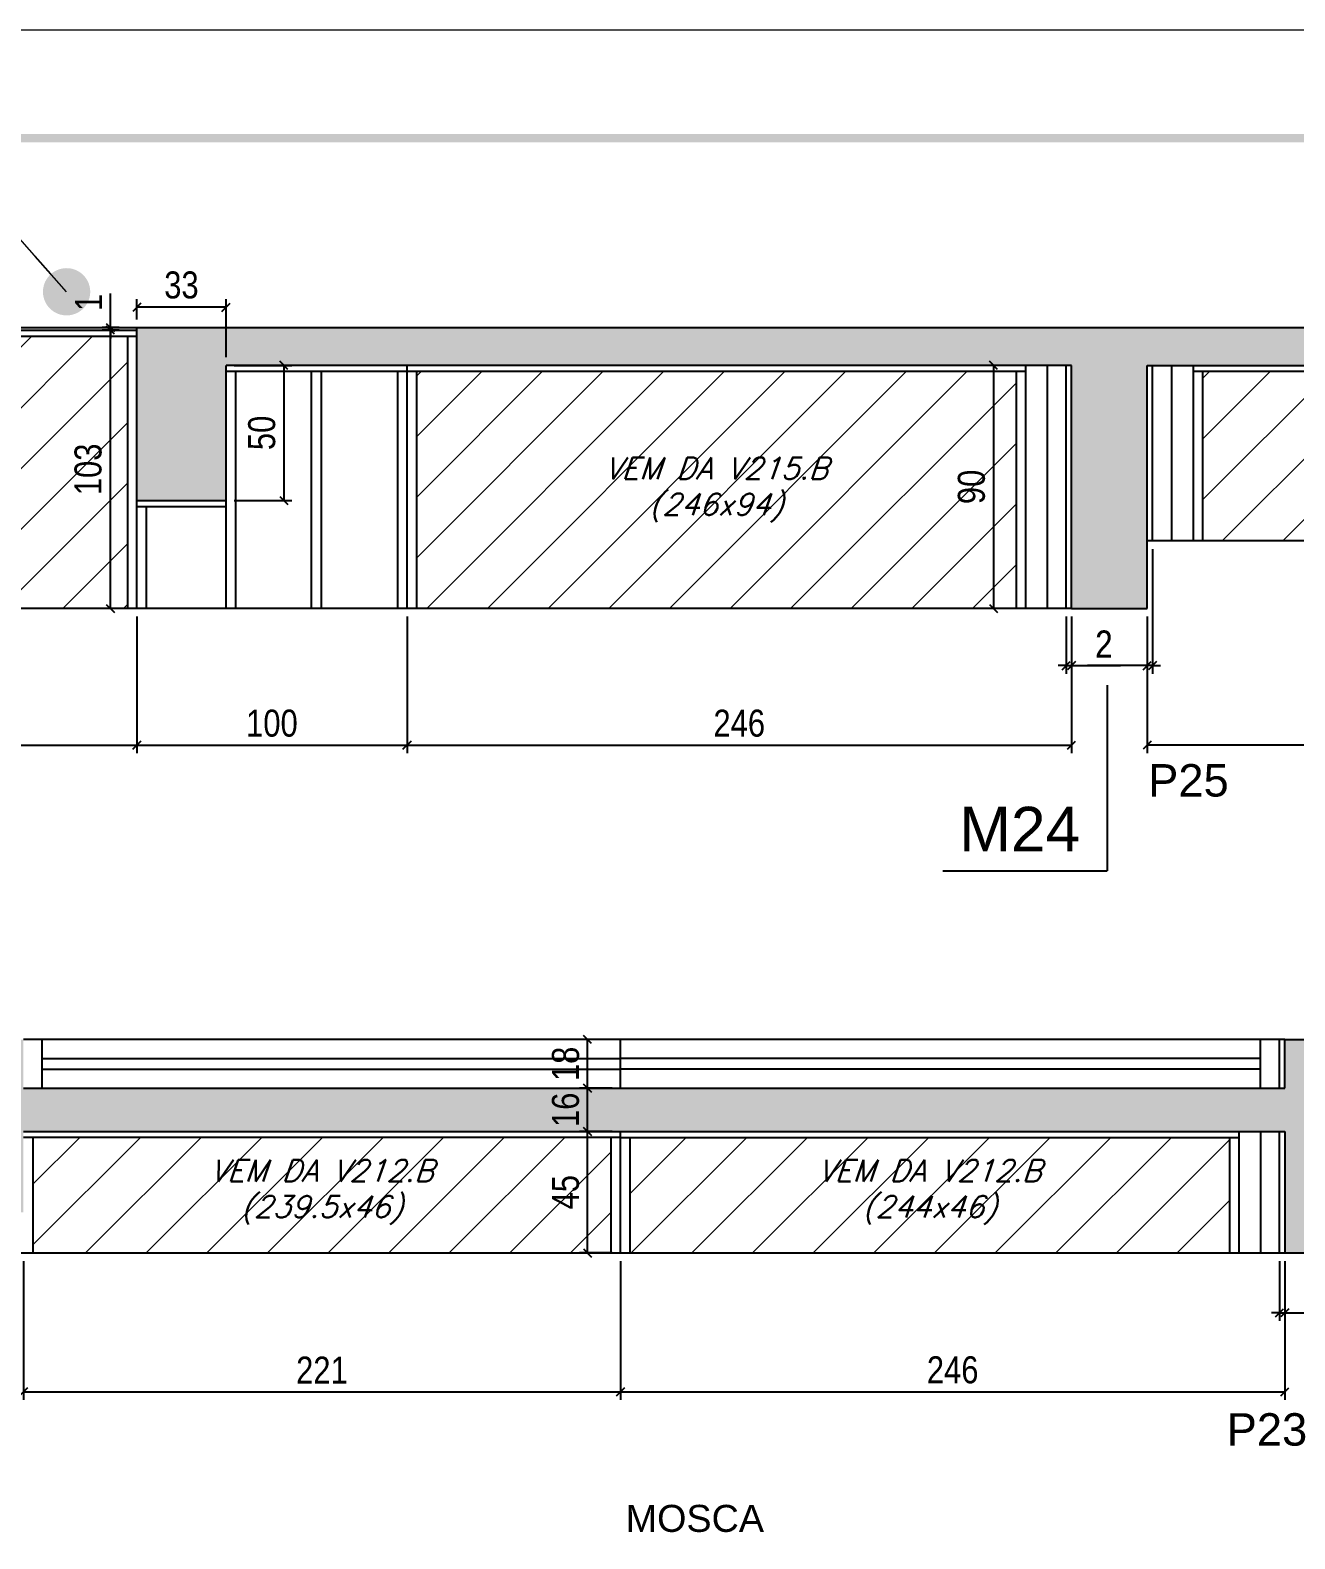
# Model space of a CAD drawing. Extents: x 2603 to 22413, y 1253 to 30260.
# Drawn here: x 18250 to 18718, y 25865 to 26423 of the extents above; entities that cross this region are included whole.
import ezdxf

# ---------------------------------------------------------------- set-up
doc = ezdxf.new("R2010")
doc.units = 0
doc.linetypes.add('DASHED', pattern=[0.75, 0.5, -0.25])
for name, color, linetype in [('5', 5, 'Continuous'), ('COTA', 241, 'Continuous'), ('NOMENCLATURA', 7, 'Continuous'), ('Painéis', 200, 'Continuous'), ('SARR_2.2x7', 40, 'Continuous'), ('SARR_3.5x7', 81, 'Continuous'), ('texto', 7, 'Continuous')]:
    doc.layers.add(name, color=color, linetype=linetype)
for name, color, linetype, lineweight in [('CARIMBO', 255, 'Continuous', 9), ('Folhas', 255, 'Continuous', 9), ('Hachura', 251, 'Continuous', 9), ('SARRAFO DE PRESSAO', 251, 'DASHED', 9)]:
    doc.layers.add(name, color=color, linetype=linetype, lineweight=lineweight)
doc.styles.add('ARIAL', font='arial.ttf')
doc.styles.add('COTA TECNICA', font='techl___.ttf', dxfattribs={"height": 10})
doc.styles.add('Romans', font='romans.shx')
doc.styles.get("Standard").update_dxf_attribs({"font": 'arial.ttf'})
doc.dimstyles.new('3x', dxfattribs={"dimtxt": 10, "dimasz": 5, "dimexe": 7, "dimexo": 5, "dimgap": 4, "dimtad": 1, "dimdec": 4, "dimlfac": 0.3333333333333333, "dimdsep": 46, "dimtxsty": 'Standard', "dimblk": 'DOT', "dimcen": 0.09, "dimclrd": 1, "dimclre": 1, "dimclrt": 2, "dimadec": 0, "dimazin": 2, "dimtfac": 1, "dimtdec": 4, "dimtmove": 0, "dimatfit": 3, "dimldrblk": 'DOT', "dimfxl": 1, "dimtolj": 1, "dimtzin": 0, "dimlwd": 9, "dimlwe": 9, "dimarcsym": 0})
doc.dimstyles.new('PAINEL', dxfattribs={"dimtxt": 10, "dimasz": 3, "dimexe": 3, "dimexo": 3, "dimgap": 3, "dimtad": 1, "dimdec": 1, "dimzin": 12, "dimdsep": 46, "dimtxsty": 'COTA TECNICA', "dimblk1": 'OBLIQUE', "dimblk2": 'OBLIQUE', "dimsah": 1, "dimcen": 0.9, "dimclrd": 4, "dimclre": 4, "dimclrt": 240, "dimadec": 1, "dimazin": 3, "dimtfac": 1, "dimtdec": 1, "dimtmove": 0, "dimatfit": 3, "dimfxl": 1, "dimtolj": 1, "dimtzin": 12, "dimarcsym": 0})
pattern_1 = [(45, (0, 0), (-11.22532015133644, 11.22532015133644), [])]

# ---------------------------------------------------------------- blocks, each defined once
blk = doc.blocks.new('9999999999')
at = {"layer": 'Folhas'}
blk.add_lwpolyline([(98138.97835781069, 34190.20511460536), (99623.97835781069, 34190.20511460536), (99623.97835781069, 35240.20511460536), (98138.97835781069, 35240.20511460536)], close=True, dxfattribs=at)
at = {"layer": 'Folhas', "color": 30, "const_width": 3}
blk.add_lwpolyline([(98213.97835781069, 34230.20511460536), (99583.97835781069, 34230.20511460536), (99583.97835781069, 35200.20511460536), (98213.97835781069, 35200.20511460536)], close=True, dxfattribs=at)
blk = doc.blocks.new('_Oblique')
at = {"color": 0, "linetype": 'ByBlock', "lineweight": -2}
blk.add_line((-0.5, -0.5), (0.5, 0.5), dxfattribs=at)
blk = doc.blocks.new('*D1074')
at = {"layer": 'COTA', "color": 4, "linetype": 'ByBlock', "lineweight": -2, "transparency": 16777216}
for p, q in [((18289.20540185235, 26206.34737228617), (18289.20540185235, 26155.7208967398)), ((18389.20540185235, 26206.34737228617), (18389.20540185235, 26155.7208967398)), ((18289.20540185235, 26158.7208967398), (18389.20540185235, 26158.7208967398))]:
    blk.add_line(p, q, dxfattribs=at)
at = {"layer": 'Defpoints', "color": 0, "linetype": 'ByBlock', "transparency": 16777216}
for p in [(18289.20540185235, 26209.34737228617), (18389.20540185235, 26209.34737228617), (18389.20540185235, 26158.7208967398)]:
    blk.add_point(p, dxfattribs=at)
at = {"layer": 'COTA', "color": 4, "linetype": 'ByBlock', "lineweight": -2, "transparency": 16777216, "xscale": 3, "yscale": 3, "zscale": 3, "rotation": 180}
blk.add_blockref('_Oblique', (18289.20540185235, 26158.7208967398), dxfattribs=at)
at = {"layer": 'COTA', "color": 4, "linetype": 'ByBlock', "lineweight": -2, "transparency": 16777216, "xscale": 3, "yscale": 3, "zscale": 3}
blk.add_blockref('_Oblique', (18389.20540185235, 26158.7208967398), dxfattribs=at)
at = {"layer": 'COTA', "color": 240, "linetype": 'ByBlock', "transparency": 16777216, "insert": (18339.20540185235, 26166.82323592108), "char_height": 10, "attachment_point": 5, "style": 'COTA TECNICA'}
blk.add_mtext('\\A1;100', dxfattribs=at)
blk = doc.blocks.new('*D1075')
at = {"layer": 'COTA', "color": 4, "linetype": 'ByBlock', "lineweight": -2, "transparency": 16777216}
for p, q in [((18389.20540185235, 26206.34737228617), (18389.20540185235, 26155.7208967398)), ((18635.20540185235, 26206.34737228617), (18635.20540185235, 26155.7208967398)), ((18389.20540185235, 26158.7208967398), (18635.20540185235, 26158.7208967398))]:
    blk.add_line(p, q, dxfattribs=at)
at = {"layer": 'Defpoints', "color": 0, "linetype": 'ByBlock', "transparency": 16777216}
for p in [(18389.20540185235, 26209.34737228617), (18635.20540185235, 26209.34737228617), (18635.20540185235, 26158.7208967398)]:
    blk.add_point(p, dxfattribs=at)
at = {"layer": 'COTA', "color": 4, "linetype": 'ByBlock', "lineweight": -2, "transparency": 16777216, "xscale": 3, "yscale": 3, "zscale": 3, "rotation": 180}
blk.add_blockref('_Oblique', (18389.20540185235, 26158.7208967398), dxfattribs=at)
at = {"layer": 'COTA', "color": 4, "linetype": 'ByBlock', "lineweight": -2, "transparency": 16777216, "xscale": 3, "yscale": 3, "zscale": 3}
blk.add_blockref('_Oblique', (18635.20540185235, 26158.7208967398), dxfattribs=at)
at = {"layer": 'COTA', "color": 240, "linetype": 'ByBlock', "transparency": 16777216, "insert": (18512.20540185235, 26166.82323592108), "char_height": 10, "attachment_point": 5, "style": 'COTA TECNICA'}
blk.add_mtext('\\A1;246', dxfattribs=at)
blk = doc.blocks.new('*D1076')
at = {"layer": 'COTA', "color": 4, "linetype": 'ByBlock', "lineweight": -2, "transparency": 16777216}
for p, q in [((18633.20540185235, 26206.34737228617), (18633.20540185235, 26185.19099708338)), ((18635.20540185235, 26206.34737228617), (18635.20540185235, 26185.19099708338)), ((18633.20540185235, 26188.19099708338), (18630.20540185235, 26188.19099708338)), ((18633.20540185235, 26188.19099708338), (18635.20540185235, 26188.19099708338)), ((18635.20540185235, 26188.19099708338), (18653.31651296346, 26188.19099708338))]:
    blk.add_line(p, q, dxfattribs=at)
at = {"layer": 'Defpoints', "color": 0, "linetype": 'ByBlock', "transparency": 16777216}
for p in [(18633.20540185235, 26209.34737228617), (18635.20540185235, 26209.34737228617), (18635.20540185235, 26188.19099708338)]:
    blk.add_point(p, dxfattribs=at)
at = {"layer": 'COTA', "color": 4, "linetype": 'ByBlock', "lineweight": -2, "transparency": 16777216, "xscale": 3, "yscale": 3, "zscale": 3}
blk.add_blockref('_Oblique', (18633.20540185235, 26188.19099708338), dxfattribs=at)
at = {"layer": 'COTA', "color": 4, "linetype": 'ByBlock', "lineweight": -2, "transparency": 16777216, "xscale": 3, "yscale": 3, "zscale": 3, "rotation": 180}
blk.add_blockref('_Oblique', (18635.20540185235, 26188.19099708338), dxfattribs=at)
at = {"layer": 'COTA', "color": 240, "linetype": 'ByBlock', "transparency": 16777216, "insert": (18647.2609574079, 26196.19099708338), "char_height": 10, "attachment_point": 5, "style": 'COTA TECNICA'}
blk.add_mtext('\\A1;2', dxfattribs=at)
blk = doc.blocks.new('*D1078')
at = {"layer": 'COTA', "color": 4, "linetype": 'ByBlock', "lineweight": -2, "transparency": 16777216}
for p, q in [((18909.20540185235, 26231.3473722862), (18909.20540185235, 26155.7208967398)), ((18663.20540185235, 26206.34737228617), (18663.20540185235, 26155.7208967398)), ((18909.20540185235, 26158.7208967398), (18663.20540185235, 26158.7208967398))]:
    blk.add_line(p, q, dxfattribs=at)
at = {"layer": 'Defpoints', "color": 0, "linetype": 'ByBlock', "transparency": 16777216}
for p in [(18909.20540185235, 26234.3473722862), (18663.20540185235, 26209.34737228617), (18663.20540185235, 26158.7208967398)]:
    blk.add_point(p, dxfattribs=at)
at = {"layer": 'COTA', "color": 4, "linetype": 'ByBlock', "lineweight": -2, "transparency": 16777216, "xscale": 3, "yscale": 3, "zscale": 3, "rotation": 180}
blk.add_blockref('_Oblique', (18663.20540185235, 26158.7208967398), dxfattribs=at)
at = {"layer": 'COTA', "color": 4, "linetype": 'ByBlock', "lineweight": -2, "transparency": 16777216, "xscale": 3, "yscale": 3, "zscale": 3}
blk.add_blockref('_Oblique', (18909.20540185235, 26158.7208967398), dxfattribs=at)
at = {"layer": 'COTA', "color": 240, "linetype": 'ByBlock', "transparency": 16777216, "insert": (18786.20540185235, 26166.82323592108), "char_height": 10, "attachment_point": 5, "style": 'COTA TECNICA'}
blk.add_mtext('\\A1;246', dxfattribs=at)
blk = doc.blocks.new('*D1080')
at = {"layer": 'COTA', "color": 4, "linetype": 'ByBlock', "lineweight": -2, "transparency": 16777216}
for p, q in [((18665.20540185235, 26231.3473722862), (18665.20540185235, 26185.19099708338)), ((18663.20540185235, 26206.34737228617), (18663.20540185235, 26185.19099708338)), ((18663.20540185235, 26188.19099708338), (18641.07630733684, 26188.19099708338)), ((18665.20540185235, 26188.19099708338), (18663.20540185235, 26188.19099708338)), ((18665.20540185235, 26188.19099708338), (18668.20540185235, 26188.19099708338))]:
    blk.add_line(p, q, dxfattribs=at)
at = {"layer": 'Defpoints', "color": 0, "linetype": 'ByBlock', "transparency": 16777216}
for p in [(18665.20540185235, 26234.3473722862), (18663.20540185235, 26209.34737228617), (18663.20540185235, 26188.19099708338)]:
    blk.add_point(p, dxfattribs=at)
at = {"layer": 'COTA', "color": 4, "linetype": 'ByBlock', "lineweight": -2, "transparency": 16777216, "xscale": 3, "yscale": 3, "zscale": 3}
blk.add_blockref('_Oblique', (18663.20540185235, 26188.19099708338), dxfattribs=at)
at = {"layer": 'COTA', "color": 4, "linetype": 'ByBlock', "lineweight": -2, "transparency": 16777216, "xscale": 3, "yscale": 3, "zscale": 3, "rotation": 180}
blk.add_blockref('_Oblique', (18665.20540185235, 26188.19099708338), dxfattribs=at)
at = {"layer": 'COTA', "color": 240, "linetype": 'ByBlock', "transparency": 16777216, "insert": (18647.13186289239, 26196.19099708338), "char_height": 10, "attachment_point": 5, "style": 'COTA TECNICA'}
blk.add_mtext('\\A1;2', dxfattribs=at)
blk = doc.blocks.new('*D1085')
at = {"layer": 'COTA', "color": 4, "linetype": 'ByBlock', "lineweight": -2, "transparency": 16777216}
for p, q in [((18289.20540185235, 26316.34737228615), (18289.20540185235, 26323.84658534104)), ((18322.20540185235, 26302.34737228617), (18322.20540185235, 26323.84658534104)), ((18322.20540185235, 26320.84658534104), (18289.20540185235, 26320.84658534104))]:
    blk.add_line(p, q, dxfattribs=at)
at = {"layer": 'Defpoints', "color": 0, "linetype": 'ByBlock', "transparency": 16777216}
for p in [(18289.20540185235, 26320.84658534104), (18289.20540185235, 26313.34737228615), (18322.20540185235, 26299.34737228617)]:
    blk.add_point(p, dxfattribs=at)
at = {"layer": 'COTA', "color": 4, "linetype": 'ByBlock', "lineweight": -2, "transparency": 16777216, "xscale": 3, "yscale": 3, "zscale": 3, "rotation": 180}
blk.add_blockref('_Oblique', (18289.20540185235, 26320.84658534104), dxfattribs=at)
at = {"layer": 'COTA', "color": 4, "linetype": 'ByBlock', "lineweight": -2, "transparency": 16777216, "xscale": 3, "yscale": 3, "zscale": 3}
blk.add_blockref('_Oblique', (18322.20540185235, 26320.84658534104), dxfattribs=at)
at = {"layer": 'COTA', "color": 240, "linetype": 'ByBlock', "transparency": 16777216, "insert": (18305.70540185235, 26329.06588358665), "char_height": 10, "attachment_point": 5, "style": 'COTA TECNICA'}
blk.add_mtext('\\A1;33', dxfattribs=at)
blk = doc.blocks.new('*D1086')
at = {"layer": 'COTA', "color": 4, "linetype": 'ByBlock', "lineweight": -2, "transparency": 16777216}
for p, q in [((18325.20540185236, 26299.34737228619), (18346.57642819474, 26299.34737228619)), ((18343.57642819474, 26299.34737228619), (18343.57642819474, 26249.34737228617)), ((18325.20540185236, 26249.34737228617), (18346.57642819474, 26249.34737228617))]:
    blk.add_line(p, q, dxfattribs=at)
at = {"layer": 'Defpoints', "color": 0, "linetype": 'ByBlock', "transparency": 16777216}
for p in [(18322.20540185236, 26299.34737228619), (18322.20540185236, 26249.34737228617), (18343.57642819474, 26249.34737228617)]:
    blk.add_point(p, dxfattribs=at)
at = {"layer": 'COTA', "color": 4, "linetype": 'ByBlock', "lineweight": -2, "transparency": 16777216, "xscale": 3, "yscale": 3, "zscale": 3}
for p, rotation in [((18343.57642819474, 26299.34737228619), 90), ((18343.57642819474, 26249.34737228617), 270)]:
    blk.add_blockref('_Oblique', p, dxfattribs=dict(at, rotation=rotation))
at = {"layer": 'COTA', "color": 240, "linetype": 'ByBlock', "transparency": 16777216, "insert": (18335.46677907194, 26274.34737228617), "char_height": 10, "attachment_point": 5, "rotation": 90, "style": 'COTA TECNICA'}
blk.add_mtext('\\A1;50', dxfattribs=at)
blk = doc.blocks.new('*D1087')
at = {"layer": 'COTA', "color": 4, "linetype": 'ByBlock', "lineweight": -2, "transparency": 16777216}
for p, q in [((18615.20540185236, 26299.34737228619), (18603.32141030077, 26299.34737228619)), ((18606.32141030077, 26299.34737228619), (18606.32141030077, 26209.34737228618)), ((18615.20540185233, 26209.34737228618), (18603.32141030077, 26209.34737228618))]:
    blk.add_line(p, q, dxfattribs=at)
at = {"layer": 'Defpoints', "color": 0, "linetype": 'ByBlock', "transparency": 16777216}
for p in [(18618.20540185236, 26299.34737228619), (18606.32141030077, 26209.34737228618), (18618.20540185233, 26209.34737228618)]:
    blk.add_point(p, dxfattribs=at)
at = {"layer": 'COTA', "color": 4, "linetype": 'ByBlock', "lineweight": -2, "transparency": 16777216, "xscale": 3, "yscale": 3, "zscale": 3}
for p, rotation in [((18606.32141030077, 26299.34737228619), 90), ((18606.32141030077, 26209.34737228618), 270)]:
    blk.add_blockref('_Oblique', p, dxfattribs=dict(at, rotation=rotation))
at = {"layer": 'COTA', "color": 240, "linetype": 'ByBlock', "transparency": 16777216, "insert": (18598.1898313534, 26254.34737228617), "char_height": 10, "attachment_point": 5, "rotation": 90, "style": 'COTA TECNICA'}
blk.add_mtext('\\A1;90', dxfattribs=at)
blk = doc.blocks.new('*D190')
at = {"layer": 'COTA', "color": 4, "linetype": 'ByBlock', "lineweight": -2, "transparency": 16777216}
for p, q in [((18247.20540185238, 25967.73780203466), (18247.20540185238, 25916.31768499676)), ((18468.20540185235, 25967.7378020348), (18468.20540185235, 25916.31768499676)), ((18247.20540185238, 25919.31768499676), (18468.20540185235, 25919.31768499676))]:
    blk.add_line(p, q, dxfattribs=at)
at = {"layer": 'Defpoints', "color": 0, "linetype": 'ByBlock', "transparency": 16777216}
for p in [(18247.20540185238, 25970.73780203466), (18468.20540185235, 25970.7378020348), (18468.20540185235, 25919.31768499676)]:
    blk.add_point(p, dxfattribs=at)
at = {"layer": 'COTA', "color": 4, "linetype": 'ByBlock', "lineweight": -2, "transparency": 16777216, "xscale": 3, "yscale": 3, "zscale": 3, "rotation": 180}
blk.add_blockref('_Oblique', (18247.20540185238, 25919.31768499676), dxfattribs=at)
at = {"layer": 'COTA', "color": 4, "linetype": 'ByBlock', "lineweight": -2, "transparency": 16777216, "xscale": 3, "yscale": 3, "zscale": 3}
blk.add_blockref('_Oblique', (18468.20540185235, 25919.31768499676), dxfattribs=at)
at = {"layer": 'COTA', "color": 240, "linetype": 'ByBlock', "transparency": 16777216, "insert": (18357.70540185236, 25927.37616452893), "char_height": 10, "attachment_point": 5, "style": 'COTA TECNICA'}
blk.add_mtext('\\A1;221', dxfattribs=at)
blk = doc.blocks.new('*D1170')
at = {"layer": 'COTA', "color": 4, "linetype": 'ByBlock', "lineweight": -2, "transparency": 16777216}
for p, q in [((18468.20540185235, 25967.7378020348), (18468.20540185235, 25916.31768499676)), ((18714.20540185238, 25967.73780203466), (18714.20540185238, 25916.31768499676)), ((18468.20540185235, 25919.31768499676), (18714.20540185238, 25919.31768499676))]:
    blk.add_line(p, q, dxfattribs=at)
at = {"layer": 'Defpoints', "color": 0, "linetype": 'ByBlock', "transparency": 16777216}
for p in [(18468.20540185235, 25970.7378020348), (18714.20540185238, 25970.73780203466), (18714.20540185238, 25919.31768499676)]:
    blk.add_point(p, dxfattribs=at)
at = {"layer": 'COTA', "color": 4, "linetype": 'ByBlock', "lineweight": -2, "transparency": 16777216, "xscale": 3, "yscale": 3, "zscale": 3, "rotation": 180}
blk.add_blockref('_Oblique', (18468.20540185235, 25919.31768499676), dxfattribs=at)
at = {"layer": 'COTA', "color": 4, "linetype": 'ByBlock', "lineweight": -2, "transparency": 16777216, "xscale": 3, "yscale": 3, "zscale": 3}
blk.add_blockref('_Oblique', (18714.20540185238, 25919.31768499676), dxfattribs=at)
at = {"layer": 'COTA', "color": 240, "linetype": 'ByBlock', "transparency": 16777216, "insert": (18591.20540185236, 25927.42002417805), "char_height": 10, "attachment_point": 5, "style": 'COTA TECNICA'}
blk.add_mtext('\\A1;246', dxfattribs=at)
blk = doc.blocks.new('*D1147')
at = {"layer": 'COTA', "color": 4, "linetype": 'ByBlock', "lineweight": -2, "transparency": 16777216}
for p, q in [((18465.20540185233, 26015.73780203468), (18453.0263761039, 26015.73780203468)), ((18456.0263761039, 25970.73780203467), (18456.0263761039, 26015.73780203468)), ((18465.20540185236, 25970.73780203467), (18453.0263761039, 25970.73780203467))]:
    blk.add_line(p, q, dxfattribs=at)
at = {"layer": 'Defpoints', "color": 0, "linetype": 'ByBlock', "transparency": 16777216}
for p in [(18456.0263761039, 26015.73780203468), (18468.20540185233, 26015.73780203468), (18468.20540185236, 25970.73780203467)]:
    blk.add_point(p, dxfattribs=at)
at = {"layer": 'COTA', "color": 4, "linetype": 'ByBlock', "lineweight": -2, "transparency": 16777216, "xscale": 3, "yscale": 3, "zscale": 3}
for p, rotation in [((18456.0263761039, 26015.73780203468), 90), ((18456.0263761039, 25970.73780203467), 270)]:
    blk.add_blockref('_Oblique', p, dxfattribs=dict(at, rotation=rotation))
at = {"layer": 'COTA', "color": 240, "linetype": 'ByBlock', "transparency": 16777216, "insert": (18447.9167269811, 25993.23780203467), "char_height": 10, "attachment_point": 5, "rotation": 90, "style": 'COTA TECNICA'}
blk.add_mtext('\\A1;45', dxfattribs=at)
blk = doc.blocks.new('*D1148')
at = {"layer": 'COTA', "color": 4, "linetype": 'ByBlock', "lineweight": -2, "transparency": 16777216}
for p, q in [((18465.20540185238, 26049.73780203464), (18453.02637610402, 26049.73780203464)), ((18456.02637610402, 26031.73780203467), (18456.02637610402, 26049.73780203464)), ((18465.20540185238, 26031.73780203467), (18453.02637610402, 26031.73780203467))]:
    blk.add_line(p, q, dxfattribs=at)
at = {"layer": 'Defpoints', "color": 0, "linetype": 'ByBlock', "transparency": 16777216}
for p in [(18456.02637610402, 26049.73780203464), (18468.20540185238, 26049.73780203464), (18468.20540185238, 26031.73780203467)]:
    blk.add_point(p, dxfattribs=at)
at = {"layer": 'COTA', "color": 4, "linetype": 'ByBlock', "lineweight": -2, "transparency": 16777216, "xscale": 3, "yscale": 3, "zscale": 3}
for p, rotation in [((18456.02637610402, 26049.73780203464), 90), ((18456.02637610402, 26031.73780203467), 270)]:
    blk.add_blockref('_Oblique', p, dxfattribs=dict(at, rotation=rotation))
at = {"layer": 'COTA', "color": 240, "linetype": 'ByBlock', "transparency": 16777216, "insert": (18447.93134686426, 26040.73780203465), "char_height": 10, "attachment_point": 5, "rotation": 90, "style": 'COTA TECNICA'}
blk.add_mtext('\\A1;18', dxfattribs=at)
blk = doc.blocks.new('*D184')
at = {"layer": 'COTA', "color": 4, "linetype": 'ByBlock', "lineweight": -2, "transparency": 16777216}
for p, q in [((18465.20540185238, 26031.73780203467), (18453.02637610395, 26031.73780203467)), ((18456.02637610395, 26015.73780203468), (18456.02637610395, 26031.73780203467)), ((18465.20540185233, 26015.73780203468), (18453.02637610395, 26015.73780203468))]:
    blk.add_line(p, q, dxfattribs=at)
at = {"layer": 'Defpoints', "color": 0, "linetype": 'ByBlock', "transparency": 16777216}
for p in [(18456.02637610395, 26031.73780203467), (18468.20540185238, 26031.73780203467), (18468.20540185233, 26015.73780203468)]:
    blk.add_point(p, dxfattribs=at)
at = {"layer": 'COTA', "color": 4, "linetype": 'ByBlock', "lineweight": -2, "transparency": 16777216, "xscale": 3, "yscale": 3, "zscale": 3}
for p, rotation in [((18456.02637610395, 26031.73780203467), 90), ((18456.02637610395, 26015.73780203468), 270)]:
    blk.add_blockref('_Oblique', p, dxfattribs=dict(at, rotation=rotation))
at = {"layer": 'COTA', "color": 240, "linetype": 'ByBlock', "transparency": 16777216, "insert": (18447.92403692267, 26023.73780203467), "char_height": 10, "attachment_point": 5, "rotation": 90, "style": 'COTA TECNICA'}
blk.add_mtext('\\A1;16', dxfattribs=at)
blk = doc.blocks.new('*D3245')
at = {"layer": 'COTA', "color": 4, "lineweight": -2, "transparency": 16777216}
for p, q in [((18074.20540185232, 26206.34737228616), (18074.20540185232, 26155.72089673979)), ((18289.20540185235, 26206.34737228616), (18289.20540185235, 26155.72089673979)), ((18074.20540185232, 26158.72089673979), (18289.20540185235, 26158.72089673979))]:
    blk.add_line(p, q, dxfattribs=at)
at = {"layer": 'Defpoints', "color": 0, "transparency": 16777216}
for p in [(18074.20540185232, 26209.34737228616), (18289.20540185235, 26209.34737228616), (18289.20540185235, 26158.72089673979)]:
    blk.add_point(p, dxfattribs=at)
at = {"layer": 'COTA', "color": 4, "lineweight": -2, "transparency": 16777216, "xscale": 3, "yscale": 3, "zscale": 3, "rotation": 180}
blk.add_blockref('_Oblique', (18074.20540185232, 26158.72089673979), dxfattribs=at)
at = {"layer": 'COTA', "color": 4, "lineweight": -2, "transparency": 16777216, "xscale": 3, "yscale": 3, "zscale": 3}
blk.add_blockref('_Oblique', (18289.20540185235, 26158.72089673979), dxfattribs=at)
at = {"layer": 'COTA', "color": 240, "transparency": 16777216, "insert": (18181.70540185233, 26166.83054586259), "char_height": 10, "attachment_point": 5, "style": 'COTA TECNICA'}
blk.add_mtext('\\A1;215', dxfattribs=at)
blk = doc.blocks.new('*D3249')
at = {"layer": 'COTA', "color": 4, "lineweight": -2, "transparency": 16777216}
for p, q in [((18282.70540185233, 26312.34737228617), (18276.39498079666, 26312.34737228617)), ((18279.39498079666, 26209.34737228617), (18279.39498079666, 26312.34737228617)), ((18282.70540185233, 26209.34737228617), (18276.39498079666, 26209.34737228617))]:
    blk.add_line(p, q, dxfattribs=at)
at = {"layer": 'Defpoints', "color": 0, "transparency": 16777216}
for p in [(18279.39498079666, 26312.34737228617), (18285.70540185233, 26312.34737228617), (18285.70540185233, 26209.34737228617)]:
    blk.add_point(p, dxfattribs=at)
at = {"layer": 'COTA', "color": 4, "lineweight": -2, "transparency": 16777216, "xscale": 3, "yscale": 3, "zscale": 3}
for p, rotation in [((18279.39498079666, 26312.34737228617), 90), ((18279.39498079666, 26209.34737228617), 270)]:
    blk.add_blockref('_Oblique', p, dxfattribs=dict(at, rotation=rotation))
at = {"layer": 'COTA', "color": 240, "transparency": 16777216, "insert": (18271.17568255105, 26260.84737228616), "char_height": 10, "attachment_point": 5, "rotation": 90, "style": 'COTA TECNICA'}
blk.add_mtext('\\A1;103', dxfattribs=at)
blk = doc.blocks.new('*D3250')
at = {"layer": 'COTA', "color": 4, "lineweight": -2, "transparency": 16777216}
for p, q in [((18279.39498079668, 26313.34737228617), (18279.39498079668, 26325.9321676078)), ((18282.70540185233, 26313.34737228617), (18276.39498079668, 26313.34737228617)), ((18279.39498079668, 26312.34737228617), (18279.39498079668, 26313.34737228617)), ((18282.70540185233, 26312.34737228617), (18276.39498079668, 26312.34737228617)), ((18279.39498079668, 26312.34737228617), (18279.39498079668, 26309.34737228617))]:
    blk.add_line(p, q, dxfattribs=at)
at = {"layer": 'Defpoints', "color": 0, "transparency": 16777216}
for p in [(18279.39498079668, 26313.34737228617), (18285.70540185233, 26313.34737228617), (18285.70540185233, 26312.34737228617)]:
    blk.add_point(p, dxfattribs=at)
at = {"layer": 'COTA', "color": 4, "lineweight": -2, "transparency": 16777216, "xscale": 3, "yscale": 3, "zscale": 3}
for p, rotation in [((18279.39498079668, 26313.34737228617), 270), ((18279.39498079668, 26312.34737228617), 90)]:
    blk.add_blockref('_Oblique', p, dxfattribs=dict(at, rotation=rotation))
at = {"layer": 'COTA', "color": 240, "transparency": 16777216, "insert": (18271.33650126452, 26322.63976994697), "char_height": 10, "attachment_point": 5, "rotation": 90, "style": 'COTA TECNICA'}
blk.add_mtext('\\A1;1', dxfattribs=at)
blk = doc.blocks.new('_Dot')
at = {"color": 0, "linetype": 'ByBlock', "lineweight": -2}
blk.add_line((-0.5, 0), (-1, 0), dxfattribs=at)
at = {"color": 0, "linetype": 'ByBlock', "const_width": 0.5}
blk.add_lwpolyline([(-0.25, 0, 1), (0.25, 0, 1)], format="xyb", close=True, dxfattribs=at)
blk = doc.blocks.new('*D3252')
at = {"layer": 'COTA', "color": 4, "lineweight": -2, "transparency": 16777216}
for p, q in [((18712.20540185238, 25967.73780203466), (18712.20540185238, 25945.57730071448)), ((18714.20540185238, 25967.73780203466), (18714.20540185238, 25945.57730071448)), ((18712.20540185238, 25948.57730071448), (18709.20540185238, 25948.57730071448)), ((18712.20540185238, 25948.57730071448), (18714.20540185238, 25948.57730071448)), ((18714.20540185238, 25948.57730071448), (18732.31651296349, 25948.57730071448))]:
    blk.add_line(p, q, dxfattribs=at)
at = {"layer": 'Defpoints', "color": 0, "transparency": 16777216}
for p in [(18712.20540185238, 25970.73780203466), (18714.20540185238, 25970.73780203466), (18714.20540185238, 25948.57730071448)]:
    blk.add_point(p, dxfattribs=at)
at = {"layer": 'COTA', "color": 4, "lineweight": -2, "transparency": 16777216, "xscale": 3, "yscale": 3, "zscale": 3}
blk.add_blockref('_Oblique', (18712.20540185238, 25948.57730071448), dxfattribs=at)
at = {"layer": 'COTA', "color": 4, "lineweight": -2, "transparency": 16777216, "xscale": 3, "yscale": 3, "zscale": 3, "rotation": 180}
blk.add_blockref('_Oblique', (18714.20540185238, 25948.57730071448), dxfattribs=at)
at = {"layer": 'COTA', "color": 240, "transparency": 16777216, "insert": (18726.26095740793, 25956.57730071448), "char_height": 10, "attachment_point": 5, "style": 'COTA TECNICA'}
blk.add_mtext('\\A1;2', dxfattribs=at)

msp = doc.modelspace()

# ---------------------------------------------------------------- hatches: boundary and pattern name
at = {"layer": 'COTA', "linetype": 'ByBlock'}
h = msp.add_hatch(dxfattribs=at)
h.set_pattern_fill('AR-CONC', color=256, scale=0.03)
h.set_pattern_definition([(49.99999999999999, (-115866.6202756717, -5371.030508773589), (5.46554006988012, -0.4781725661670926), [0.5715, -6.2865]), (355, (-115866.6202756717, -5371.030508773589), (-1.05730264274908, 5.731705357171054), [0.4572, -5.0292175251]), (100.4514447, (-115866.1648154617, -5371.070356378589), (4.408237412710598, 5.253532557365853), [0.4857002639999999, -5.342707337999999]), (46.18420000000001, (-115866.6202756717, -5369.506508773588), (8.132371226763897, -1.261269837981814), [0.85725, -9.429749999999999]), (96.63555760999995, (-115865.9425786717, -5369.611613773589), (7.12212402154509, 7.422783737931645), [0.7285506942, -8.0140682448]), (351.1841511700001, (-115866.6202756717, -5369.506508773588), (7.12212402194931, 7.422783737565979), [0.6857990120999999, -7.5437919576]), (21, (-115865.8582756717, -5369.887508773589), (4.548431738073974, -3.067955945612628), [0.5715, -6.2865]), (326.0000000000001, (-115865.8582756717, -5369.887508773589), (1.854060850429412, 5.525638983669578), [0.4572, -5.029199999999999]), (71.45144499999999, (-115865.4792396937, -5370.143171770589), (6.402492578361485, 2.457683066577157), [0.485700264, -5.342698127999999]), (37.50000000000001, (-115866.6202756717, -5371.030508773589), (0.0926580975177545, 2.536651166194593), [0, -4.96824, 0, -5.1054, 0, -5.04825]), (7.499999999999999, (-115866.6202756717, -5371.030508773589), (2.004589875309172, 3.005417244543585), [0, -2.910839999999999, 0, -4.85394, 0, -1.92405]), (327.5, (-115868.3195356717, -5371.030508773589), (4.067717855006141, -0.1718623197802033), [0, -1.905, 0, -5.9436, 0, -7.886699999999999]), (317.5, (-115869.0815356717, -5371.030508773589), (4.443875441580541, 0.7627947309999908), [0, -2.4765, 0, -3.94716, 0, -5.6007])])
h.paths.add_polyline_path([(18663.20540185235, 26299.34737228619), (19346.20540185235, 26299.34737228619), (19346.20540185235, 26313.34737228618), (18289.20540185235, 26313.34737228615), (18289.20540185235, 26249.34737228615), (18322.20540185235, 26249.34737228615), (18322.20540185235, 26299.34737228617), (18635.20540185235, 26299.34737228617), (18635.20540185235, 26209.34737228617), (18663.20540185235, 26209.34737228617), (18663.20540185235, 26234.3473722862)])
h = msp.add_hatch(dxfattribs=at)
h.set_pattern_fill('AR-CONC', color=256, scale=0.03)
h.set_pattern_definition([(49.99999999999999, (-115866.6202756717, -5388.735166015174), (5.46554006988012, -0.4781725661670926), [0.5715, -6.2865]), (355, (-115866.6202756717, -5388.735166015174), (-1.05730264274908, 5.731705357171054), [0.4572, -5.0292175251]), (100.4514447, (-115866.1648154617, -5388.775013620175), (4.408237412710598, 5.253532557365853), [0.4857002639999999, -5.342707337999999]), (46.18420000000001, (-115866.6202756717, -5387.211166015174), (8.132371226763897, -1.261269837981814), [0.85725, -9.429749999999999]), (96.63555760999994, (-115865.9425786717, -5387.316271015175), (7.12212402154509, 7.422783737931645), [0.7285506942, -8.0140682448]), (351.1841511700001, (-115866.6202756717, -5387.211166015174), (7.12212402194931, 7.422783737565979), [0.6857990120999999, -7.5437919576]), (21, (-115865.8582756717, -5387.592166015174), (4.548431738073974, -3.067955945612628), [0.5715, -6.2865]), (326.0000000000001, (-115865.8582756717, -5387.592166015174), (1.854060850429412, 5.525638983669578), [0.4572, -5.029199999999999]), (71.45144499999999, (-115865.4792396937, -5387.847829012175), (6.402492578361485, 2.457683066577157), [0.485700264, -5.342698127999999]), (37.50000000000001, (-115866.6202756717, -5388.735166015174), (0.0926580975177545, 2.536651166194593), [0, -4.96824, 0, -5.1054, 0, -5.04825]), (7.499999999999999, (-115866.6202756717, -5388.735166015174), (2.004589875309172, 3.005417244543585), [0, -2.910839999999999, 0, -4.85394, 0, -1.92405]), (327.5, (-115868.3195356717, -5388.735166015174), (4.067717855006141, -0.1718623197802033), [0, -1.905, 0, -5.9436, 0, -7.886699999999999]), (317.5, (-115869.0815356717, -5388.735166015174), (4.443875441580541, 0.7627947309999908), [0, -2.4765, 0, -3.94716, 0, -5.6007])])
h.paths.add_polyline_path([(18247.20540185232, 26015.73780203467), (18714.20540185238, 26015.73780203466), (18714.20540185238, 25970.73780203466), (18744.20540185238, 25970.73780203466), (18744.20540185238, 26049.73780203463), (18714.20540185238, 26049.73780203463), (18714.20540185238, 26031.73780203466), (18247.20540185232, 26031.73780203466), (18247.20540185232, 26049.73780203466), (18023.20540185235, 26049.73780203466), (18023.20540185235, 26035.73780203466), (18214.20540185235, 26035.73780203467), (18214.20540185235, 25985.73780203465), (18247.20540185235, 25985.73780203465)])
h.paths.add_polyline_path([(19053.20540185238, 25985.73780203465), (19086.20540185241, 25985.73780203465), (19086.20540185241, 26049.73780203464), (19053.20540185238, 26049.73780203464)])
at = {"layer": 'Hachura', "linetype": 'ByBlock'}
h = msp.add_hatch(dxfattribs=at)
h.set_pattern_fill('ANSI31', color=256, scale=5)
h.set_pattern_definition(pattern_1)
h.paths.add_polyline_path([(18285.70540185235, 26310.14737228616), (18077.70540185232, 26310.14737228616), (18077.70540185235, 26209.34737228616), (18285.70540185232, 26209.34737228616)])
h = msp.add_hatch(dxfattribs=at)
h.set_pattern_fill('ANSI31', color=256, scale=5)
h.set_pattern_definition(pattern_1)
h.paths.add_polyline_path([(18614.70540185232, 26209.34737228616), (18614.70540185235, 26297.14737228617), (18392.70540185234, 26297.14737228617), (18392.70540185238, 26209.34737228616)])
h = msp.add_hatch(dxfattribs=at)
h.set_pattern_fill('ANSI31', color=256, scale=5)
h.set_pattern_definition(pattern_1)
h.paths.add_polyline_path([(18905.70540185238, 26234.34737228619), (18905.70540185238, 26297.14737228619), (18683.70540185235, 26297.14737228619), (18683.70540185237, 26234.34737228619)])
h.paths.add_polyline_path([(19149.70540185237, 26234.3473722862), (19149.70540185238, 26297.1473722862), (18912.70540185234, 26297.14737228618), (18912.70540185235, 26234.34737228619)])
h.paths.add_polyline_path([(19156.70540185235, 26234.3473722862), (19325.70540185232, 26234.3473722862), (19325.70540185235, 26297.1473722862), (19156.70540185235, 26297.1473722862)])
h = msp.add_hatch(dxfattribs=at)
h.set_pattern_fill('ANSI31', color=256, scale=5)
h.set_pattern_definition(pattern_1)
h.paths.add_polyline_path([(18464.70540185224, 25970.73780203465), (18464.70540185226, 26013.53780203467), (18250.70540185232, 26013.53780203467), (18250.70540185235, 25970.73780203466)])
h.paths.add_polyline_path([(18693.70540185235, 25970.73780203466), (18693.70540185238, 26013.53780203466), (18471.70540185237, 26013.53780203467), (18471.70540185241, 25970.73780203466)])

# ---------------------------------------------------------------- linework, layer by layer
at = {"layer": 'COTA', "linetype": 'ByBlock'}
for p, q in [((18289.20540185235, 26313.34737228615), (19346.20540185235, 26313.34737228618)), ((18353.86990970341, 26209.34737228616), (18353.86990970341, 26297.14737228616)), ((18322.20540185235, 26209.34737228616), (18322.20540185235, 26249.34737228615)), ((18663.20540185235, 26209.34737228617), (18663.20540185235, 26234.3473722862)), ((18635.20540185235, 26209.34737228617), (18663.20540185235, 26209.34737228617)), ((18714.20540185238, 26049.73780203463), (18744.20540185238, 26049.73780203463)), ((18714.20540185238, 25970.73780203466), (18744.20540185238, 25970.73780203466))]:
    msp.add_line(p, q, dxfattribs=at)
at = {"layer": 'NOMENCLATURA', "linetype": 'Continuous'}
for p in [(18648.36882071229, 26180.96238713155), (18587.51212342156, 26112.22301190158)]:
    msp.add_line(p, (18648.36882071229, 26112.22301190158), dxfattribs=at)
at = {"layer": 'Painéis', "linetype": 'Continuous'}
for p, q in [((18023.20540185235, 26313.34737228615), (18289.20540185232, 26313.34737228615)), ((18289.20540185235, 26209.34737228617), (18289.20540185235, 26313.34737228615)), ((18074.20540185232, 26312.34737228616), (18289.20540185235, 26312.34737228616)), ((18322.20540185235, 26249.34737228616), (18322.20540185235, 26299.34737228617)), ((18635.20540185235, 26299.34737228617), (18322.20540185235, 26299.34737228617)), ((18389.20540185235, 26209.34737228617), (18389.20540185235, 26299.34737228617)), ((18633.20540185235, 26209.34737228617), (18633.20540185235, 26299.34737228617)), ((18635.20540185235, 26209.34737228617), (18635.20540185235, 26299.34737228617)), ((18663.20540185235, 26234.3473722862), (18663.20540185235, 26299.34737228619)), ((18663.20540185235, 26299.34737228619), (19346.20540185235, 26299.34737228619)), ((18665.20540185235, 26234.3473722862), (18665.20540185235, 26299.34737228619)), ((18289.20540185232, 26249.34737228615), (18322.20540185235, 26249.34737228615)), ((19346.20540185235, 26234.3473722862), (18663.20540185235, 26234.3473722862)), ((18635.20540185235, 26209.34737228617), (18023.20540185235, 26209.34737228616)), ((18714.20540185238, 26049.73780203463), (18247.20540185232, 26049.73780203463)), ((18468.20540185238, 26031.73780203466), (18468.20540185238, 26049.73780203463)), ((18712.20540185238, 26031.73780203466), (18712.20540185238, 26049.73780203463)), ((18714.20540185238, 26031.73780203466), (18714.20540185238, 26049.73780203463)), ((18247.20540185232, 26031.73780203466), (18714.20540185238, 26031.73780203466)), ((18247.20540185232, 26015.73780203467), (18714.20540185238, 26015.73780203466)), ((18468.20540185235, 25970.73780203466), (18468.20540185232, 26015.73780203467)), ((18712.20540185238, 25970.73780203466), (18712.20540185238, 26015.73780203466)), ((18714.20540185238, 26015.73780203466), (18714.20540185238, 25970.73780203466)), ((18023.20540185235, 25970.73780203466), (18714.20540185238, 25970.73780203466))]:
    msp.add_line(p, q, dxfattribs=at)
at = {"layer": 'SARR_2.2x7', "linetype": 'Continuous'}
for p, q in [((18074.20540185232, 26310.14737228616), (18289.20540185235, 26310.14737228616)), ((18322.20540185235, 26297.14737228616), (18389.20540185235, 26297.14737228616)), ((18389.20540185235, 26297.14737228617), (18618.20540185235, 26297.14737228617)), ((18626.20540185241, 26299.34737228617), (18626.20540185235, 26209.34737228617)), ((18672.20540185232, 26299.34737228619), (18672.20540185235, 26234.34737228619)), ((18680.20540185235, 26297.14737228619), (18909.20540185235, 26297.14737228619)), ((18289.20540185232, 26247.14737228616), (18322.20540185235, 26247.14737228616)), ((18254.20540185232, 26031.73780203463), (18254.20540185232, 26049.73780203463)), ((18705.20540185238, 26031.73780203466), (18705.20540185238, 26049.73780203463)), ((18254.20540185232, 26042.73780203462), (18468.20540185238, 26042.73780203464)), ((18705.20540185238, 26042.73780203462), (18468.20540185238, 26042.73780203464)), ((18254.20540185232, 26038.73780203463), (18468.20540185238, 26038.73780203463)), ((18705.20540185238, 26038.73780203463), (18468.20540185238, 26038.73780203463)), ((18468.20540185226, 26013.53780203467), (18247.20540185232, 26013.53780203466)), ((18468.20540185238, 26013.53780203467), (18697.20540185238, 26013.53780203466)), ((18705.20540185241, 26015.73780203466), (18705.20540185235, 25970.73780203466))]:
    msp.add_line(p, q, dxfattribs=at)
at = {"layer": 'SARR_3.5x7'}
for p, q in [((18285.70540185235, 26310.14737228616), (18285.70540185232, 26209.34737228616)), ((18325.70540185235, 26297.14737228616), (18325.70540185235, 26209.34737228617)), ((18357.36990970341, 26297.14737228616), (18357.36990970341, 26209.34737228617)), ((18385.70540185235, 26297.14737228616), (18385.70540185235, 26209.34737228617)), ((18392.70540185235, 26297.14737228618), (18392.70540185238, 26209.34737228617)), ((18614.70540185235, 26297.14737228618), (18614.70540185232, 26209.34737228617)), ((18618.20540185235, 26299.34737228617), (18618.20540185232, 26209.34737228617)), ((18680.20540185235, 26299.3473722862), (18680.20540185238, 26234.3473722862)), ((18683.70540185235, 26297.1473722862), (18683.70540185238, 26234.3473722862)), ((18292.70540185235, 26247.14737228616), (18292.70540185235, 26209.34737228617)), ((18250.70540185232, 26013.53780203467), (18250.70540185235, 25970.73780203466)), ((18464.70540185226, 26013.53780203467), (18464.70540185223, 25970.73780203466)), ((18471.70540185238, 26013.53780203467), (18471.70540185241, 25970.73780203466)), ((18693.70540185238, 26013.53780203467), (18693.70540185235, 25970.73780203466)), ((18697.20540185238, 26015.73780203467), (18697.20540185235, 25970.73780203466))]:
    msp.add_line(p, q, dxfattribs=at)

# ---------------------------------------------------------------- block references
at = {"layer": 'SARRAFO DE PRESSAO', "color": 6, "linetype": 'ByBlock'}
msp.add_blockref('9999999999', (-80216.09863348237, -8816.755831833629), dxfattribs=at)

# ---------------------------------------------------------------- texts
at = {"layer": '5', "linetype": 'Continuous'}
for s, p in [('P25', (18663.57843996189, 26139.72266144108)), ('P23', (18692.6408769593, 25899.41956812628))]:
    msp.add_text(s, height=12, rotation=3.550247623884672e-05, dxfattribs=at).set_placement(p)
at = {"layer": 'CARIMBO', "style": 'ARIAL'}
msp.add_text('MOSCA', height=10, dxfattribs=at).set_placement((18470.14537976209, 25867.48385905853))
at = {"layer": 'NOMENCLATURA', "linetype": 'Continuous'}
msp.add_text('M24', height=16.49999175001634, dxfattribs=at).set_placement((18593.58866549126, 26119.42006190349))
at = {"layer": 'texto', "color": 2, "char_height": 8, "attachment_point": 5, "style": 'Romans'}
for s, insert in [('{\\Q19;\\C256;VEM DA V215.B^J(246x94)}', (18503.70540185235, 26253.24737228617)), ('{\\Q19;\\C256;VEM DA V212.B^J(239.5x46)}', (18357.70540185229, 25993.23780203466)), ('{\\Q19;\\C256;VEM DA V212.B^J(244x46)}', (18582.70540185238, 25993.23780203466))]:
    msp.add_mtext(s, dxfattribs=dict(at, insert=insert))

# ---------------------------------------------------------------- dimensions: what is measured, and where the dimension line sits
at = {"layer": 'COTA', "linetype": 'ByBlock'}
for base, p1, p2, picture, middle in [((18289.20540185235, 26320.84658534104), (18322.20540185235, 26299.34737228617), (18289.20540185235, 26313.34737228615), '*D1085', (18305.70540185235, 26329.06588358665)), ((18389.20540185235, 26158.7208967398), (18289.20540185235, 26209.34737228617), (18389.20540185235, 26209.34737228617), '*D1074', (18339.20540185235, 26166.82323592108)), ((18635.20540185235, 26188.19099708338), (18633.20540185235, 26209.34737228617), (18635.20540185235, 26209.34737228617), '*D1076', (18647.2609574079, 26196.19099708338)), ((18468.20540185235, 25919.31768499676), (18247.20540185238, 25970.73780203466), (18468.20540185235, 25970.7378020348), '*D190', (18357.70540185236, 25927.37616452893))]:
    dim = msp.add_linear_dim(base=base, p1=p1, p2=p2, dimstyle='PAINEL', dxfattribs=at)
    dim.commit()
    dim.dimension.update_dxf_attribs({"geometry": picture, "text_midpoint": middle})
at = {"layer": 'COTA'}
for base, p1, p2, picture, middle in [((18279.39498079668, 26313.34737228617), (18285.70540185232, 26312.34737228616), (18285.70540185232, 26313.34737228615), '*D3250', (18271.33650126452, 26322.63976994697)), ((18279.39498079666, 26312.34737228617), (18285.70540185232, 26209.34737228616), (18285.70540185232, 26312.34737228616), '*D3249', (18271.17568255105, 26260.84737228616))]:
    dim = msp.add_linear_dim(base=base, p1=p1, p2=p2, angle=90, dimstyle='PAINEL', dxfattribs=at)
    dim.commit()
    dim.dimension.update_dxf_attribs({"geometry": picture, "text_midpoint": middle})
at = {"layer": 'COTA', "linetype": 'ByBlock'}
for base, p1, p2, angle, picture, middle in [((18343.57642819474, 26249.34737228617), (18322.20540185235, 26299.34737228617), (18322.20540185235, 26249.34737228616), 90, '*D1086', (18335.46677907194, 26274.34737228617)), ((18606.32141030077, 26209.34737228618), (18618.20540185235, 26299.34737228617), (18618.20540185232, 26209.34737228617), 90, '*D1087', (18598.1898313534, 26254.34737228617)), ((18663.20540185235, 26158.7208967398), (18909.20540185235, 26234.3473722862), (18663.20540185235, 26209.34737228617), 180, '*D1078', (18786.20540185235, 26166.82323592108)), ((18456.02637610402, 26049.73780203464), (18468.20540185238, 26031.73780203466), (18468.20540185238, 26049.73780203463), 90, '*D1148', (18447.93134686426, 26040.73780203465)), ((18456.0263761039, 26015.73780203468), (18468.20540185235, 25970.73780203466), (18468.20540185232, 26015.73780203467), 90, '*D1147', (18447.9167269811, 25993.23780203467))]:
    dim = msp.add_linear_dim(base=base, p1=p1, p2=p2, angle=angle, dimstyle='PAINEL', dxfattribs=at)
    dim.commit()
    dim.dimension.update_dxf_attribs({"geometry": picture, "text_midpoint": middle})
dim = msp.add_linear_dim(base=(18663.20540185235, 26188.19099708338), p1=(18665.20540185235, 26234.3473722862), p2=(18663.20540185235, 26209.34737228617), dimstyle='PAINEL', dxfattribs=at)
dim.commit()
dim.dimension.update_dxf_attribs({"geometry": '*D1080', "text_midpoint": (18647.13186289239, 26188.19099708338), "dimtype": 160})
at = {"layer": 'COTA'}
for base, p1, p2, picture, middle in [((18289.20540185235, 26158.72089673979), (18074.20540185232, 26209.34737228616), (18289.20540185235, 26209.34737228616), '*D3245', (18181.70540185233, 26166.83054586259)), ((18714.20540185238, 25948.57730071448), (18712.20540185238, 25970.73780203466), (18714.20540185238, 25970.73780203466), '*D3252', (18726.26095740793, 25956.57730071448))]:
    dim = msp.add_linear_dim(base=base, p1=p1, p2=p2, dimstyle='PAINEL', dxfattribs=at)
    dim.commit()
    dim.dimension.update_dxf_attribs({"geometry": picture, "text_midpoint": middle})
at = {"layer": 'COTA', "linetype": 'ByBlock'}
for base, p1, p2, picture, middle in [((18635.20540185235, 26158.7208967398), (18389.20540185235, 26209.34737228617), (18635.20540185235, 26209.34737228617), '*D1075', (18512.20540185235, 26166.82323592108)), ((18714.20540185238, 25919.31768499676), (18468.20540185235, 25970.7378020348), (18714.20540185238, 25970.73780203466), '*D1170', (18591.20540185236, 25927.42002417805))]:
    dim = msp.add_linear_dim(base=base, p1=p1, p2=p2, dimstyle='PAINEL', override={"dimtmove": 1}, dxfattribs=at)
    dim.commit()
    dim.dimension.update_dxf_attribs({"geometry": picture, "text_midpoint": middle})
dim = msp.add_linear_dim(base=(18456.02637610395, 26031.73780203467), p1=(18468.20540185232, 26015.73780203467), p2=(18468.20540185238, 26031.73780203466), angle=90, dimstyle='PAINEL', dxfattribs=at)
dim.commit()
dim.dimension.update_dxf_attribs({"geometry": '*D184', "text_midpoint": (18456.02637610395, 26023.73780203467), "dimtype": 160})

# ---------------------------------------------------------------- leaders
at = {"layer": 'Hachura'}
msp.add_leader([(18263.18530233874, 26326.59761053712), (18234.3349620913, 26359.19480629371), (18174.26651376236, 26359.19480629371)], dimstyle='3x', override={"dimasz": 17.5, "dimgap": 4, "dimtad": 0}, dxfattribs=at)

doc.saveas('drawing.dxf')
